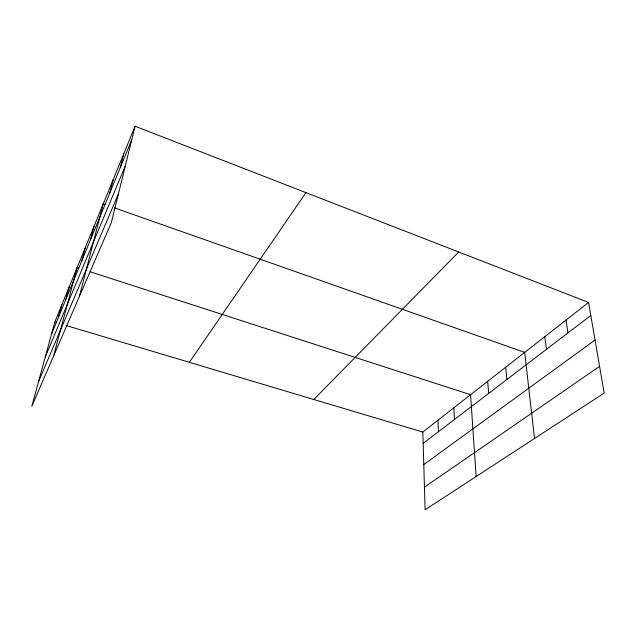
<?xml version="1.0" encoding="UTF-8"?>
<svg xmlns="http://www.w3.org/2000/svg" width="636" height="636" viewBox="0 0 636 636"><rect width="100%" height="100%" fill="white"/><g stroke="black" fill="none" stroke-linecap="round" stroke-linejoin="round"><path stroke-width="0.95" d="M135.078 126.23L111.348 222.632L31.8 406.34L54.776 322.11L135.078 126.23L588.554 302.442L604.2 393.072L425.126 509.77L422.821 432.051L588.554 302.442M120.315 167.491L123.71 153.96M109.71 193.185L113.113 179.797M79.349 296.535L103.231 203.918L105.099 204.577M90.566 239.557L93.969 226.495M81.893 260.561L85.296 247.666M53.575 356.041L77.139 267.557L78.991 268.154M65.866 299.381L69.237 286.836M58.448 317.348L61.795 304.986M51.452 334.29L131.716 139.888M45.212 357.162L125.34 165.789M38.534 381.64L118.423 193.885M189.361 362.313L305.948 192.629M313.818 399.488L458.707 251.983M423.155 443.379L590.804 315.48M423.783 464.582L595.042 340.022M424.458 487.144L599.589 366.376M54.776 322.11L56.668 322.675M66.136 325.505L422.821 432.051M90.089 271.739L470.576 394.702L476.133 476.531M114.464 207.877L524.692 352.376L534.518 438.482M566.024 320.059L567.972 332.898M544.774 336.675L546.443 349.323M505.692 367.242L506.884 379.501M487.677 381.33L488.671 393.398M453.842 407.787L454.478 419.482M437.942 420.221L438.427 431.733"/></g></svg>
